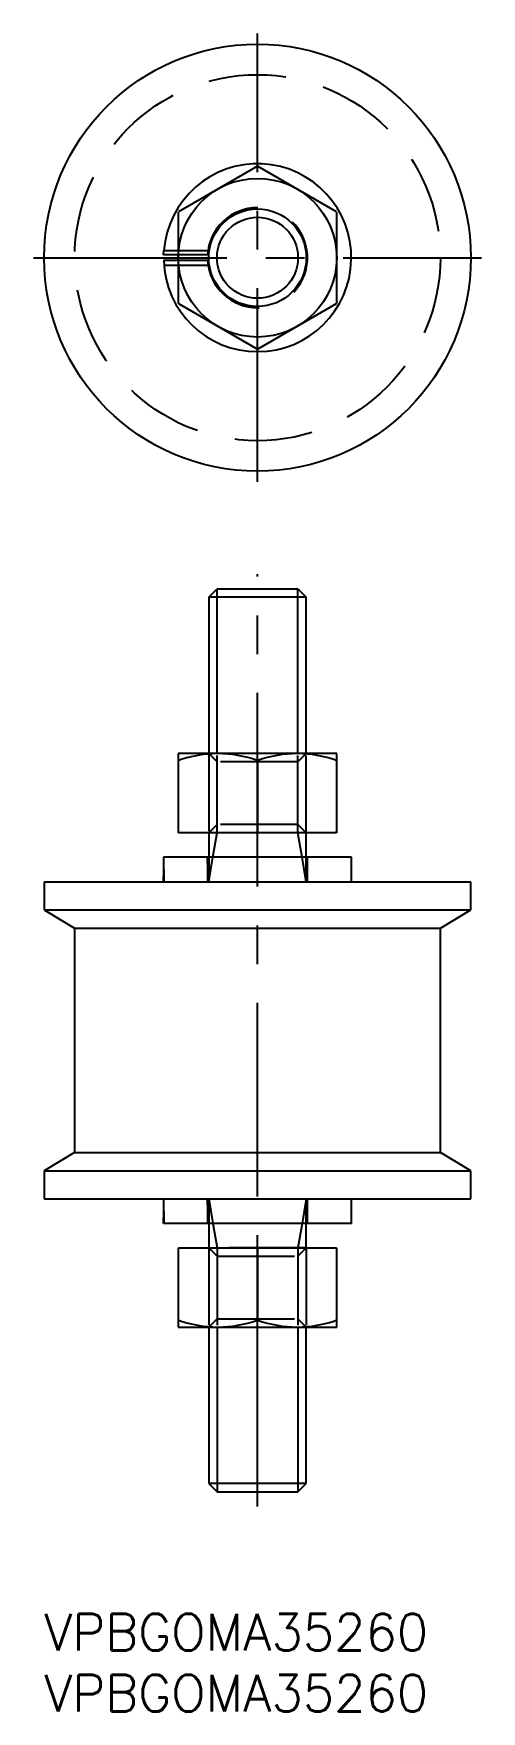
# Model space of a CAD drawing. Extents: x -1 to 36, y -8 to 130.
import ezdxf

# ---------------------------------------------------------------- set-up
doc = ezdxf.new("R2010")
doc.units = 0
doc.header["$LTSCALE"] = 0.5
doc.linetypes.add('CENTER', pattern=[50.8, 31.75, -6.35, 6.35, -6.35])
doc.linetypes.add('DASHED', pattern=[19.05, 12.7, -6.35])
for name, color, linetype in [('MSM_CENTER', 1, 'CENTER'), ('MSM_CONTINUOUS', 7, 'CONTINUOUS'), ('MSM_DASHED', 4, 'DASHED'), ('MSM_NARROW', 5, 'CONTINUOUS'), ('MSM_PART_NUMBER', 7, 'CONTINUOUS')]:
    doc.layers.add(name, color=color, linetype=linetype)
doc.styles.get("Standard").update_dxf_attribs({"font": 'txt.shx', "height": 3, "bigfont": 'bigfont.shx'})

msp = doc.modelspace()

# ---------------------------------------------------------------- linework, layer by layer
at = {"layer": 'MSM_CENTER'}
for p, q in [((17.5, 92.76), (17.5, 129.51)), ((-0.88, 111.14), (35.87, 111.14)), ((17.5, 8.8), (17.5, 85.2))]:
    msp.add_line(p, q, dxfattribs=at)
at = {"layer": 'MSM_CONTINUOUS'}
for p, q in [((17.49, 118.64), (11.01, 114.89)), ((23.99, 114.89), (17.51, 118.64)), ((11, 114.88), (11, 107.39)), ((24, 107.39), (24, 114.88)), ((9.8, 111.38), (9.82, 111.73)), ((9.82, 111.73), (11, 111.73)), ((11, 111.38), (9.8, 111.38)), ((11, 110.9), (9.8, 110.9)), ((11.01, 107.38), (17.49, 103.64)), ((17.51, 103.64), (23.99, 107.38)), ((13.5, 83.32), (14.18, 84)), ((14.18, 84), (20.82, 84)), ((20.82, 84), (21.5, 83.32)), ((13.5, 83.32), (13.5, 70.5)), ((21.5, 83.32), (13.5, 83.32)), ((21.5, 70.5), (21.5, 83.32)), ((11, 70.5), (11, 64)), ((24, 70.5), (11, 70.5)), ((24, 64), (24, 70.5)), ((11.01, 64), (11.01, 69.92)), ((17.49, 69.92), (17.49, 64)), ((17.51, 64), (17.51, 69.92)), ((23.99, 69.92), (23.99, 64)), ((17.49, 64), (11.01, 64)), ((13.5, 64), (13.5, 62)), ((23.99, 64), (17.51, 64)), ((21.5, 62), (21.5, 64)), ((9.8, 62), (9.82, 60)), ((25.2, 62), (9.8, 62)), ((25.2, 60), (25.2, 62)), ((9.8, 60), (9.81, 61)), ((0, 60), (0, 57.7)), ((0, 60), (35, 60)), ((35, 57.7), (35, 60)), ((0, 57.7), (2.5, 56.2)), ((0, 57.7), (35, 57.7)), ((32.5, 56.2), (35, 57.7)), ((2.5, 56.2), (2.5, 37.8)), ((2.5, 56.2), (32.5, 56.2)), ((32.5, 37.8), (32.5, 56.2)), ((2.5, 37.8), (0, 36.3)), ((2.5, 37.8), (32.5, 37.8)), ((35, 36.3), (32.5, 37.8)), ((0, 36.3), (0, 34)), ((0, 36.3), (35, 36.3)), ((35, 34), (35, 36.3)), ((0, 34), (35, 34)), ((9.8, 34), (9.82, 32)), ((25.2, 32), (25.2, 34)), ((9.8, 32), (9.81, 33)), ((25.2, 32), (9.8, 32)), ((13.5, 32), (13.5, 30)), ((21.5, 30), (21.5, 32)), ((11, 30), (11, 23.5)), ((11.01, 30), (17.49, 30)), ((11.01, 24.08), (11.01, 30)), ((17.49, 30), (17.49, 24.08)), ((17.51, 30), (23.99, 30)), ((17.51, 24.08), (17.51, 30)), ((23.99, 30), (23.99, 24.08)), ((24, 23.5), (24, 30)), ((11, 23.5), (24, 23.5)), ((13.5, 23.5), (13.5, 10.68)), ((21.5, 10.68), (21.5, 23.5)), ((21.5, 10.68), (13.5, 10.68)), ((13.5, 10.68), (14.18, 10)), ((14.18, 10), (20.82, 10)), ((20.82, 10), (21.5, 10.68))]:
    msp.add_line(p, q, dxfattribs=at)
for radius in [17.5, 6.5, 3.32]:
    msp.add_circle((17.5, 111.14), radius, dxfattribs=at)
for centre, radius, start, end in [((17.5, 111.14), 7.7, 181.7861, 175.5857), ((14.25, 61.12), 9.38, 69.7948, 110.2052), ((20.75, 61.12), 9.38, 69.7948, 110.2052), ((14.25, 32.88), 9.38, 249.7948, 290.2052), ((20.75, 32.88), 9.38, 249.7948, 290.2052)]:
    msp.add_arc(centre, radius, start, end, dxfattribs=at)
at = {"layer": 'MSM_DASHED'}
for p, q in [((11, 111.73), (13.44, 111.73)), ((13.44, 111.73), (13.41, 111.38)), ((9.82, 110.54), (13.44, 110.54)), ((13.41, 111.38), (11, 111.38)), ((13.41, 110.9), (11, 110.9)), ((13.5, 70.5), (13.5, 64)), ((13.5, 70.5), (14.18, 69.82)), ((14.18, 64), (14.18, 70.5)), ((20.82, 69.82), (21.5, 70.5)), ((20.82, 64), (20.82, 70.5)), ((21.5, 64), (21.5, 70.5)), ((20.82, 69.82), (14.18, 69.82)), ((14.18, 64.68), (13.5, 64)), ((20.82, 64.68), (14.18, 64.68)), ((21.5, 64), (20.82, 64.68)), ((21.5, 64), (13.5, 64)), ((9.81, 61), (9.82, 62)), ((13.44, 62), (13.41, 60)), ((13.44, 60), (13.41, 62)), ((13.5, 62), (13.5, 60)), ((13.5, 60), (13.84, 62)), ((21.5, 60), (21.16, 62)), ((21.5, 60), (21.5, 62)), ((21.6, 60), (21.6, 62)), ((9.81, 33), (9.82, 34)), ((13.44, 32), (13.41, 34)), ((13.44, 34), (13.41, 32)), ((13.5, 34), (13.5, 32)), ((13.5, 34), (13.84, 32)), ((21.5, 34), (21.16, 32)), ((21.5, 32), (21.5, 34)), ((21.6, 32), (21.6, 34)), ((21.5, 30), (13.5, 30)), ((13.5, 30), (14.18, 29.32)), ((13.5, 30), (13.5, 23.5)), ((14.18, 30), (14.18, 23.5)), ((14.18, 29.32), (20.82, 29.32)), ((20.82, 29.32), (21.5, 30)), ((20.82, 30), (20.82, 23.5)), ((21.5, 30), (21.5, 23.5)), ((14.18, 24.18), (13.5, 23.5)), ((14.18, 24.18), (20.82, 24.18)), ((21.5, 23.5), (20.82, 24.18))]:
    msp.add_line(p, q, dxfattribs=at)
msp.add_circle((17.5, 111.14), 15, dxfattribs=at)
msp.add_arc((17.5, 111.14), 4.1, 183.3558, 171.6888, dxfattribs=at)
at = {"layer": 'MSM_NARROW'}
for p, q in [((14.18, 70.5), (14.18, 84)), ((20.82, 70.5), (20.82, 84)), ((13.84, 62), (14.18, 64)), ((21.16, 62), (20.82, 64)), ((13.84, 32), (14.18, 30)), ((21.16, 32), (20.82, 30)), ((14.18, 23.5), (14.18, 10)), ((20.82, 23.5), (20.82, 10))]:
    msp.add_line(p, q, dxfattribs=at)
msp.add_circle((17.5, 111.14), 4, dxfattribs=at)

# ---------------------------------------------------------------- texts
at = {"layer": 'MSM_PART_NUMBER'}
for p in [(0, -3), (0, -8)]:
    msp.add_text('VPBGOMA35260', height=3, dxfattribs=at).set_placement(p)

doc.saveas('drawing.dxf')
